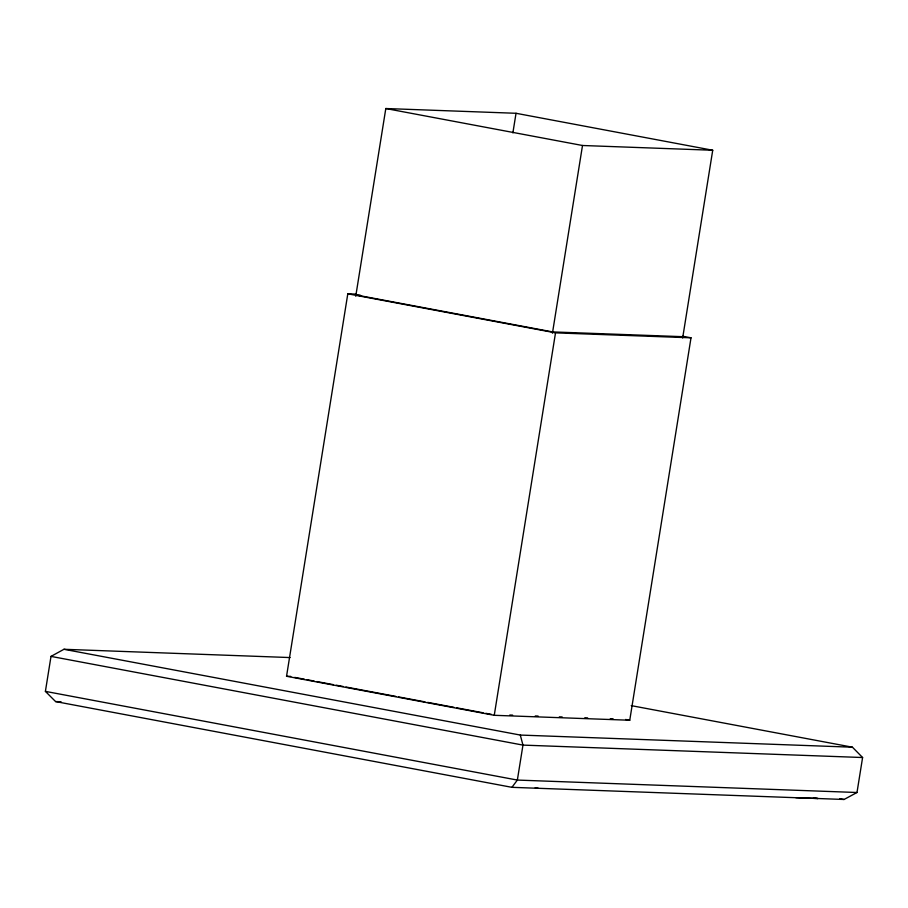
<?xml version="1.0" encoding="UTF-8"?>
<svg xmlns="http://www.w3.org/2000/svg" width="908" height="908" viewBox="0 0 908 908"><rect width="100%" height="100%" fill="white"/><g stroke="black" fill="none" stroke-linecap="round" stroke-linejoin="round"><path stroke-width="1.36" d="M631.23 705.63L852.442 747.205L862.6 757.522L856.993 792.502L844.065 799.471L511.919 787.327L55.581 701.566L45.4 691.374L51.007 656.393L63.957 649.288L290.095 657.562M682.646 336.244L691.011 337.81L629.755 720.248L494.258 715.3L286.542 676.256L347.798 293.817L356.265 294.124M355.743 296.235L385.809 108.529L516.028 113.284L712.723 150.251L682.657 337.969M512.884 132.897L516.028 113.284M552.439 333.213L582.505 145.496L712.723 150.251M494.258 715.3L555.514 332.861L691.011 337.81M511.919 787.327L517.356 780.074L522.963 745.105L520.295 735.06L63.957 649.288M360.192 295.111L355.947 294.952L552.643 331.919L682.861 336.686M286.542 676.256L290.776 676.415M509.785 715.027L512.623 715.129M535.266 715.958L538.104 716.06M559.328 716.843L562.166 716.945M584.809 717.774L587.635 717.876M610.29 718.705L613.116 718.807M55.581 701.566L61.063 701.759M520.295 735.06L852.442 747.205M862.6 757.522L522.963 745.105L51.007 656.393M856.993 792.502L517.356 780.074L45.4 691.374M795.794 797.655L817.643 798.507M385.809 108.529L582.505 145.496M347.798 293.817L555.514 332.861M625.578 719.465L629.755 720.248M294.691 677.391L304.384 679.207M307.165 679.729L314.089 681.034M316.858 681.556L333.474 684.677M336.244 685.2L343.179 686.505M345.948 687.015L395.809 696.391M398.578 696.913L424.899 701.861M427.668 702.383L453.989 707.332M456.758 707.843L483.079 712.791M485.848 713.313L491.387 714.358M839.889 798.688L844.065 799.471M813.489 797.735L818.029 798.529M535.198 787.758L538.342 788.292"/></g></svg>
